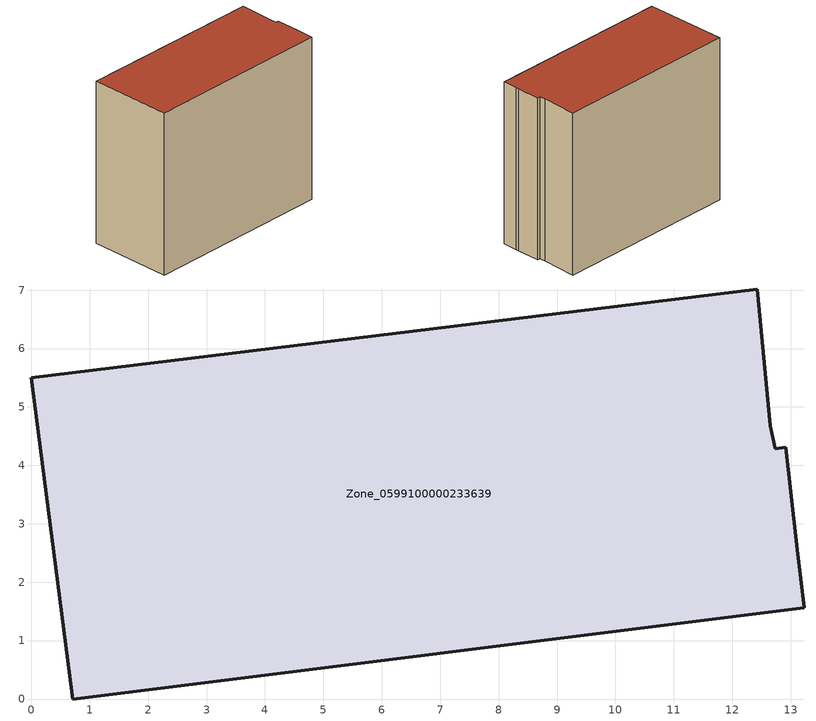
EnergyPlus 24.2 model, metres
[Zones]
Zone_0599100000233639
 floor ground (C_G): 12.43,7.02 12.65,4.67 12.73,4.29 12.91,4.31 13.1,2.71 13.12,2.56 13.23,1.56 0.71,0 0,5.5 z0
 wall outside (C_F): 0.71,0 13.23,1.56 13.12,2.56 13.1,2.71 12.91,4.31 12.73,4.29 12.65,4.67 12.43,7.02 0,5.5 0.71,0 z0:11.01
 roof outside (C_R): 12.65,4.67 12.43,7.02 0,5.5 0.71,0 13.23,1.56 13.12,2.56 13.1,2.71 12.91,4.31 12.73,4.29 z11.01
[BUILDING]
Pand.0599100000233639: North Axis=0; Terrain=City; Loads Convergence Tolerance Value=0.04; Temperature Convergence Tolerance Value=0.4; Solar Distribution=FullExterior; Maximum Number of Warmup Days=25; Minimum Number of Warmup Days=1
[Site:Location]
Rotterdam.The.Hague.AP_ZH_NLD Design_Conditions: Latitude=51.96; Longitude=4.45; Time Zone=1; Elevation=-4.5
[SITE:GROUNDTEMPERATURE:BUILDINGSURFACE]
18, 18, 18, 18, 18, 18, 18, 18, 18, 18, 18, 18
[MATERIAL] Thermal Absorptance=0.9; Solar Absorptance=0.7; Visible Absorptance=0.7
Name | Roughness | Thickness | Conductivity | Density | Specific Heat
G.TI.1946 | MediumSmooth | 0.15 | 1 | 540 | 1210
F.TI.1946 | Rough | 0.3 | 0.857143 | 1920 | 840
R.TI.1946 | MediumRough | 0.2 | 0.1 | 1500 | 1000
[CONSTRUCTION]
C_G: G.TI.1946
C_F: F.TI.1946
C_R: R.TI.1946
[ZONE]
Zone_0599100000233639: Type=1; Multiplier=1; Ceiling Height=Autocalculate; Volume=Autocalculate; Floor Area=autocalculate; Part of Total Floor Area=Yes
[ZONEINFILTRATION:DESIGNFLOWRATE]
Infil_Zone_0599100000233639: Zone or ZoneList or Space or SpaceList=Zone_0599100000233639; Schedule=AlwaysOn; Design Flow Rate Calculation Method=Flow/Area; Flow Rate per Floor Area=0.003; Constant Term Coefficient=1; Temperature Term Coefficient=0; Velocity Term Coefficient=0; Velocity Squared Term Coefficient=0
[HVACTEMPLATE:ZONE:IDEALLOADSAIRSYSTEM]
Zone_0599100000233639: Maximum Heating Supply Air Temperature=50; Minimum Cooling Supply Air Temperature=13; Maximum Heating Supply Air Humidity Ratio=0.0156; Minimum Cooling Supply Air Humidity Ratio=0.0077; Heating Limit=NoLimit; Cooling Limit=NoLimit; Dehumidification Control Type=ConstantSensibleHeatRatio; Cooling Sensible Heat Ratio=0.7; Dehumidification Setpoint=60; Humidification Control Type=None; Humidification Setpoint=30; Outdoor Air Method=None; Outdoor Air Flow Rate per Person=0.00944; Outdoor Air Flow Rate per Zone Floor Area=0; Outdoor Air Flow Rate per Zone=0; Demand Controlled Ventilation Type=None; Outdoor Air Economizer Type=NoEconomizer; Heat Recovery Type=None; Sensible Heat Recovery Effectiveness=0.7; Latent Heat Recovery Effectiveness=0.65
[ZONECONTROL:THERMOSTAT]
ThermostatControl_Zone_0599100000233639: Zone or ZoneList=Zone_0599100000233639; Control Type Schedule=DualSetpointControlType; Control 1=Thermostat_Zone_0599100000233639; Temperature Difference Between Cutout And Setpoint=0
[THERMOSTATSETPOINT:DUALSETPOINT]
Thermostat_Zone_0599100000233639: Heating Setpoint Temperature Schedule=HeatingSetpoint_Zone_0599100000233639; Cooling Setpoint Temperature Schedule=CoolingSetpoint_Zone_0599100000233639
[SCHEDULE:COMPACT]
HeatingSetpoint_Zone_0599100000233639: Through: 12/31, For: AllDays, Until: 24:00, 21
CoolingSetpoint_Zone_0599100000233639: Through: 12/31, For: AllDays, Until: 24:00, 24
DualSetpointControlType: Through: 12/31, For: AllDays, Until: 24:00, 4
AlwaysOn: Through: 12/31, For: AllDays, Until: 24:00, 1
